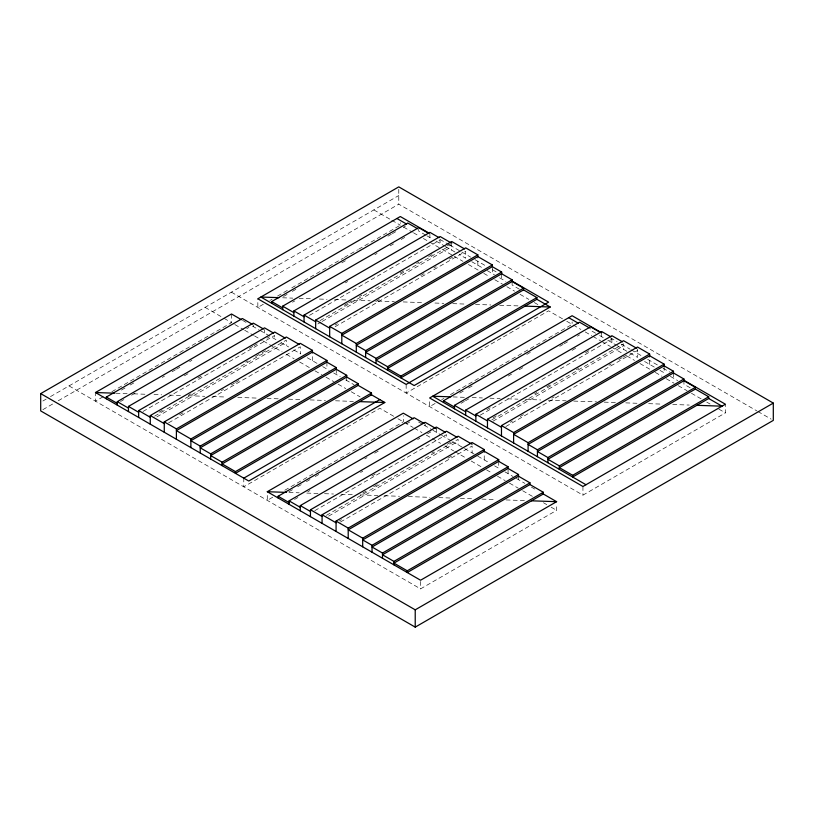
<?xml version="1.0" encoding="UTF-8"?>
<svg xmlns="http://www.w3.org/2000/svg" width="814" height="814" viewBox="0 0 814 814"><rect width="100%" height="100%" fill="white"/><g stroke="black" fill="none" stroke-linecap="round" stroke-linejoin="round"><path stroke-width="0.61" stroke-dasharray="4.07 3.05" d="M312.434 360.704L312.444 352.086M477.838 265.211L477.838 256.583M484.238 459.9L484.249 451.271M649.643 364.407L649.653 355.779M611.874 342.592L611.914 337.444M42.877 400.997L46.144 399.114M50.499 396.591L398.779 195.523M42.898 409.635L53.877 403.296M58.272 400.753L398.779 204.172L756.827 410.887M103.154 396.744L95.472 401.18L95.472 392.531M111.925 391.676L231.512 322.639L231.512 313.99M263.319 304.273L257.835 307.438L257.835 298.789M269.892 300.478L272.09 299.206M277.564 296.052L287.434 290.354M291.809 287.82L343.325 258.089M344.414 257.448L357.57 249.857M358.669 249.226L400.305 225.183L400.305 222.71M121.439 390.059L125.834 387.525M130.23 384.981L134.636 382.448M283.547 296.469L287.942 293.935M292.338 291.392L296.734 288.858M341.809 262.83L346.204 260.297M387.973 236.182L391.269 234.269M392.368 233.638L395.675 231.736M403.368 227.289L405.565 226.027M120.584 401.495L123.87 399.593M131.553 395.166L135.938 392.623M162.271 377.421L164.469 376.16M172.141 371.723L175.437 369.821M176.536 369.19L179.823 367.287M189.703 361.589L191.89 360.327M246.744 328.653L248.942 327.391M292.572 302.198L294.76 300.936M374.847 254.69L377.045 253.429M390.211 245.828L393.498 243.925M401.18 239.489L405.565 236.955M184.402 375.803L188.787 373.27M345.421 282.845L347.609 281.573M197.904 378.083L201.19 376.18M249.471 348.311L252.757 346.408M253.856 345.777L257.143 343.874M267.023 338.176L269.21 336.915M143.01 411.457L274.664 335.449L274.664 338.899M309.513 315.333L440.069 239.957L440.069 243.406M159.076 412.22L162.373 410.317M188.706 395.116L190.893 393.854M245.747 362.179L247.944 360.917M255.627 356.481L261.111 353.317M262.21 352.676L265.496 350.783M344.23 305.321L347.517 303.429M348.616 302.788L351.913 300.895M359.595 296.459L361.782 295.187M400.183 273.016L404.568 270.482M416.636 263.522L418.834 262.25M428.703 256.552L432 254.65M447.354 245.787L450.651 243.885M154.629 416.127L286.284 340.11L286.284 345.614M320.034 320.624L451.689 244.617L451.689 250.112M156.827 416.91L286.284 342.175M317.847 323.952L321.133 322.049M322.232 321.418L451.689 246.683M179.619 414.743L182.906 412.84M221.306 390.679L223.504 389.407M231.186 384.971L234.473 383.079M235.572 382.438L238.858 380.545M335.154 324.949L337.342 323.687M375.742 301.516L380.128 298.982M420.726 275.549L424.013 273.646M433.893 267.948L436.08 266.677M449.247 259.076L452.543 257.173M168.661 422.812L300.305 346.805L300.305 353.703M335.154 326.689L465.71 251.312L465.71 258.211L459.238 254.477M272.761 497.201L267.277 500.366L267.277 492.958M284.829 490.232L403.317 421.825L403.317 415.649M435.124 403.469L429.65 406.624L429.65 400.447M441.697 399.664L443.895 398.402M450.468 394.607L461.426 388.278M462.525 387.647L560.063 331.339M561.151 330.698L571.021 325.01M288.848 491.788L293.243 489.255M297.639 486.711L302.045 484.177M306.44 481.634L310.836 479.1M315.232 476.556L319.627 474.023M406.471 423.88L409.768 421.978M459.747 393.121L464.143 390.588M468.549 388.044L472.944 385.51M526.8 354.405L531.206 351.872M294.587 499.42L297.873 497.517M307.743 491.819L309.941 490.557M364.794 458.882L366.992 457.621M374.674 453.184L379.059 450.651M461.08 403.296L464.377 401.394M465.476 400.763L468.762 398.86M508.262 376.058L511.548 374.155M519.23 369.719L523.616 367.185M559.818 346.286L563.115 344.383M564.214 343.752L567.5 341.849M577.38 336.151L579.568 334.88M360.602 472.466L362.79 471.194M417.643 439.529L419.841 438.258M427.523 433.821L430.81 431.929M572.079 350.366L576.465 347.832M371.906 476.007L375.193 474.104M486.843 409.646L490.13 407.753M585.581 352.645L588.868 350.742M314.815 510.653L446.469 434.645L446.469 438.095M480.219 415.16L611.874 339.143M362.698 493.04L365.995 491.147M373.677 486.711L378.062 484.177M431.817 453.144L434.015 451.872M447.181 444.271L450.468 442.368M492.999 417.816L496.286 415.913M534.686 393.752L536.884 392.48M546.754 386.782L550.05 384.88M576.373 369.678L578.571 368.416M326.445 515.313L458.089 439.306L458.089 444.8M491.839 419.821L623.493 343.813L623.493 349.308M328.632 516.107L458.089 441.361M492.938 421.245L623.493 345.869M339.357 520.909L341.554 519.637M447.975 458.201L452.36 455.667M510.246 422.242L512.444 420.98M520.126 416.544L523.412 414.641M551.933 398.178L554.131 396.906M608.984 365.232L611.182 363.97M618.864 359.534L622.15 357.631M623.249 357L626.536 355.097M340.466 522.008L472.12 446.001L472.12 452.899M505.87 426.516L637.515 350.498L637.515 348.768M69.017 385.907L420.573 588.878L556.613 510.337L556.613 504.151M231.39 292.165L582.946 495.136L725.406 412.881L725.406 404.232M282.621 297.782L292.775 298.127M299.114 298.351L311.813 298.789M319.424 299.053L327.045 299.308M334.666 299.572L347.354 300.01M353.703 300.234L370.207 300.793M377.818 301.058L394.322 301.628M403.205 301.933L423.514 302.635M434.941 303.032L443.823 303.337M452.716 303.642L466.676 304.121M475.559 304.426L490.791 304.955M499.684 305.26L519.993 305.952M453.154 396.927L464.58 397.324M472.191 397.588L482.346 397.934M489.967 398.199L500.122 398.545M507.733 398.809L517.897 399.155M525.508 399.42L540.74 399.949M548.361 400.213L566.127 400.824M573.748 401.078L596.591 401.872M604.212 402.136L615.638 402.523M625.793 402.879L638.481 403.317M648.636 403.663L662.596 404.141M672.751 404.497L689.255 405.057M115.944 393.233L128.643 393.671M133.72 393.844L146.408 394.281M154.029 394.546L161.64 394.81M169.261 395.065L181.949 395.502M188.299 395.726L204.802 396.296M212.413 396.56L226.384 397.039M237.8 397.425L256.848 398.087M267.002 398.433L279.69 398.87M288.573 399.175L302.543 399.664M310.154 399.918L325.386 400.447M335.541 400.793L353.317 401.404M289.021 492.47L299.176 492.816M306.786 493.081L318.213 493.477M324.562 493.691L333.445 493.996M341.066 494.261L352.493 494.658M360.103 494.912L377.879 495.533M384.218 495.746L399.46 496.275M408.343 496.581L429.924 497.323M438.807 497.629L450.234 498.015M460.388 498.372L471.805 498.758M481.969 499.114L495.93 499.593M506.084 499.938L525.122 500.6M757.926 411.518L771.102 419.129M439.855 239.367L448.646 244.444M449.745 245.075L460.734 251.414M461.833 252.055L470.624 257.122M475.01 259.666L487.098 266.636M492.592 269.81L498.087 272.985M610.439 337.851L617.012 341.646M621.387 344.169L630.148 349.226M631.247 349.867L642.195 356.186M647.669 359.34L657.519 365.038M663.003 368.193L669.566 371.988M425.834 235.185L418.732 231.084L418.732 229.355M426.851 235.775L431.929 238.706M435.999 241.056L444.291 245.848M445.35 246.459L454.924 251.984M471.774 261.711L483.017 268.203M487.159 270.594L494.403 274.776M499.593 277.767L505.85 281.379M519.403 289.214L512.118 285.002L512.118 281.542M595.614 333.211L590.537 330.281L590.537 328.551M599.674 335.551L603.734 337.902M607.804 340.242L616.096 345.034M617.154 345.645L628.886 352.421M629.965 353.042L637.515 357.407L637.515 350.498M644.596 361.487L654.822 367.389M659.991 370.38L664.132 372.771L664.132 365.862M670.36 376.363L677.655 380.576M690.17 387.8L683.933 384.198L683.933 380.738M373.85 209.91L390.781 219.688M391.839 220.299L400.305 225.183M403.602 227.086L412.393 232.163M413.492 232.794L418.986 235.968M423.382 238.502L440.954 248.646M442.053 249.288L453.042 255.627M454.141 256.257L462.932 261.335M468.426 264.509L479.405 270.848M483.801 273.392L489.295 276.557M494.79 279.731L502.482 284.167M506.878 286.711L514.56 291.147M520.054 294.322L528.846 299.389M534.34 302.564L538.736 305.097M562.505 318.823L548.616 310.806L406.155 393.06L406.155 384.412M566.778 321.296L572.12 324.379L572.12 321.906M573.209 325.01L580.87 329.436M585.256 331.959L591.829 335.755M592.918 336.386L600.59 340.812M601.678 341.442L610.439 346.499M611.538 347.13L622.486 353.459M626.861 355.983L634.533 360.409M640.008 363.573L650.956 369.892M655.331 372.415L661.904 376.21M666.279 378.744L673.951 383.17M678.327 385.694L687.087 390.751M691.462 393.284L701.322 398.972M706.796 402.136L710.083 404.029M718.843 409.086L725.406 412.881M242.501 320.329L246.896 322.863M252.391 326.038L258.974 329.843M260.073 330.474L276.77 340.12M280.952 342.531L288.644 346.968M293.834 349.969L300.722 353.948M307.316 357.753L317.613 363.695M322.7 366.636L328.998 370.268M333.679 372.975L340.272 376.78M345.767 379.955L353.998 384.707M418.559 421.978L422.944 424.511M424.125 425.193L431.786 429.619M432.885 430.25L440.547 434.676M441.646 435.307L451.495 440.995M452.594 441.626L463.542 447.944M464.56 448.534L474.135 454.07M477.777 456.166L489.825 463.125M494.597 465.873L499.674 468.813M504.955 471.855L512.82 476.394M516.432 478.49L524.857 483.353M531.43 487.138L534.717 489.041M205.057 307.366L223.046 317.745M224.104 318.355L231.512 322.639M234.808 324.542L243.6 329.609M244.699 330.25L253.48 335.317M254.579 335.958L262.271 340.394M263.37 341.025L282.051 351.811M286.447 354.355L294.129 358.791M299.623 361.965L310.612 368.304M315.008 370.838L321.601 374.644M325.997 377.187L333.679 381.624M338.075 384.157L345.767 388.604M351.261 391.768L360.053 396.845M393.711 416.28L379.823 408.262L243.783 486.803L243.783 478.154M397.975 418.742L403.317 421.825M404.416 422.456L413.176 427.513M414.265 428.154L421.937 432.57M426.312 435.103L440.547 443.325M444.932 445.848L453.683 450.905M454.782 451.536L465.73 457.865M471.204 461.019L482.153 467.348M486.538 469.871L492.012 473.036M497.486 476.19L505.148 480.616M509.533 483.15L518.294 488.207M522.669 490.73L532.529 496.428M543.477 502.747L546.764 504.639M551.139 507.173L556.613 510.337M673.473 372.975L673.473 378.164M601.699 333.262L601.699 336.721M582.946 486.487L582.946 495.136M518.528 476.231L518.528 479.69M508.068 469.505L508.068 473.656M501.668 273.779L501.668 278.968M498.728 461.365L498.728 468.264M492.328 267.826L492.328 273.575M436.294 428.754L436.294 432.214M429.894 234.076L429.894 237.535M425.142 424.043L425.142 425.773M420.573 581.461L420.573 588.878M398.779 189.336L398.779 204.172M346.723 377.045L346.723 380.504M336.263 369.271L336.263 374.46M326.923 362.169L326.923 369.078M264.489 329.568L264.489 333.028M253.327 324.857L253.327 326.587"/><path stroke-width="1.22" d="M176.394 439.255L176.404 428.897L312.444 350.356L300.305 343.345L164.265 421.886L164.265 432.244M341.799 343.752L341.809 333.404L477.849 254.863L465.71 247.853L329.67 326.394L329.67 336.752M348.199 538.441L348.209 528.093L484.249 449.552L472.12 442.541L336.07 521.082L336.07 531.44M513.603 442.948L513.614 432.59L649.653 354.049L637.515 347.039L501.475 425.59L501.475 435.948M235.45 471.611L235.45 473.341L371.489 394.8L371.489 393.07L235.45 471.611L222.12 463.919L358.16 385.378L358.16 383.648L222.12 462.189L210.673 455.586L346.723 377.045L346.723 375.315L210.673 453.856L200.224 447.812L336.263 369.271L336.263 367.562L200.224 446.103L190.883 440.71L326.923 362.169L326.923 360.449L190.883 438.99L176.394 430.626L312.444 352.086L312.444 350.356M400.844 376.119L400.844 377.849L536.894 299.308L536.894 297.578L400.844 376.119L387.525 368.427L523.565 289.886L523.565 288.156L387.525 366.697L376.078 360.093L512.118 281.542L512.118 279.812L376.078 358.363L365.628 352.32L501.668 273.779L501.668 272.069L365.628 350.61L356.288 345.217L492.328 266.677L492.328 264.947L356.288 343.488L341.799 335.134L477.838 256.583L477.849 254.863M407.254 570.807L407.254 572.537L543.294 493.996L543.294 492.267L407.254 570.807L393.925 563.115L529.975 484.574L529.975 482.844L393.925 561.385L382.488 554.772L518.528 476.231L518.528 474.501L382.488 553.042L372.029 547.008L508.068 468.467L508.068 466.758L372.029 545.299L362.688 539.906L498.728 461.365L498.728 459.635L362.688 538.176L348.209 529.812L484.249 451.271L484.249 449.552M572.659 475.305L572.659 477.035L708.699 398.494L708.699 396.764L572.659 475.305L559.33 467.612L695.37 389.072L695.37 387.342L559.33 465.883L547.893 459.279L683.933 380.738L683.933 379.009L547.893 457.549L537.433 451.516L673.473 372.975L673.473 371.255L537.433 449.796L528.093 444.413L664.132 365.862L664.132 364.143L528.093 442.684L513.614 434.32L649.653 355.779L649.653 354.049M138.624 417.44L138.685 410.571L274.725 332.031L285.287 338.136M304.029 321.947L304.09 315.079L440.13 236.538L451.75 243.254M310.429 516.636L310.49 509.768L446.54 431.227L457.092 437.332M475.834 421.133L475.895 414.265L611.935 335.724L622.496 341.829M128.449 411.569L128.49 406.4L264.53 327.859L273.687 333.16M293.854 316.076L293.895 310.907L429.934 232.366L439.092 237.657M300.254 510.765L300.295 505.596L436.335 427.055L445.492 432.346M465.659 415.262L465.7 410.103L601.739 331.552L610.897 336.854M299.226 344.454L286.335 337.006L150.295 415.557L150.244 424.155M464.631 248.952L451.739 241.514L315.7 320.055L315.649 328.653M472.11 444.261L458.14 436.202L322.1 514.743L322.049 523.341M636.436 348.148L623.544 340.71L487.505 419.251L487.454 427.849M40.7 393.61L398.779 186.874L773.3 403.093L773.3 420.39L415.221 627.126L40.7 410.907L40.7 393.61L415.221 609.828L773.3 403.093M371.031 394.536L384.808 402.492L248.769 481.033L95.472 392.531L231.512 313.99L241.402 319.699M106.319 398.789L106.319 397.059L242.358 318.518L252.228 324.216M271.723 303.296L271.723 301.567L407.763 223.026L417.633 228.724M117.287 405.128L117.287 401.668L253.327 323.127L263.471 328.978M282.692 309.635L282.692 306.166L418.732 227.625L428.876 233.486M243.783 478.154L379.823 399.613M536.894 299.308L550.213 307L414.173 385.541L260.877 297.039L278.937 297.659M542.378 493.467L556.613 501.678L420.573 580.229L267.277 491.717L403.317 413.176L413.176 418.864M278.123 497.985L278.123 496.255L414.163 417.714L424.043 423.412M443.528 402.492L443.528 400.763L579.568 322.212L589.448 327.92M289.092 504.314L289.092 500.854L425.142 422.313L436.294 428.754M454.497 408.821L454.497 405.362L590.537 326.821L600.691 332.682M525.071 306.135L550.213 307M450.742 396.845L432.682 396.225L585.978 484.727M696.876 405.321L722.018 406.186L708.699 398.494M95.472 392.531L114.743 393.193M359.666 401.628L384.808 402.492M267.277 491.717L286.548 492.389M531.471 500.814L556.613 501.678M477.838 256.583L492.328 264.947M649.653 355.779L664.132 364.143M492.328 266.677L501.668 272.069M664.132 365.862L673.473 371.255M501.668 273.779L512.118 279.812M673.473 372.975L683.933 379.009M428.876 233.028L400.305 216.534L257.835 298.789L406.155 384.412L548.616 302.157L511.263 280.596M601.678 332.794L572.12 315.72L429.65 397.975L582.946 486.487L725.406 404.232L683.801 380.209M512.118 281.542L523.565 288.156M683.933 380.738L695.37 387.342M523.565 289.886L536.894 297.578M695.37 389.072L708.699 396.764M396.917 218.488L406.674 224.125M568.721 317.684L578.489 323.321M501.475 425.59L513.614 432.59M329.67 326.394L341.809 333.404M315.7 320.055L329.66 328.123M487.505 419.251L501.475 427.309M282.692 306.166L293.854 312.617M454.497 405.362L465.659 411.803M271.723 301.567L282.692 307.906M443.528 400.763L454.497 407.092M312.444 352.086L326.923 360.449M484.249 451.271L498.728 459.635M326.923 362.169L336.263 367.562M498.728 461.365L508.068 466.758M336.263 369.271L346.723 375.315M508.068 468.467L518.528 474.501M346.723 377.045L358.16 383.648M518.528 476.231L529.975 482.844M358.16 385.378L371.489 393.07M529.975 484.574L543.294 492.267M164.265 421.886L176.404 428.897M336.07 521.082L348.209 528.093M150.295 415.557L164.255 423.616M322.1 514.743L336.07 522.802M117.287 401.668L128.449 408.109M289.092 500.854L300.254 507.305M106.319 397.059L117.287 403.398M278.123 496.255L289.092 502.584M475.895 414.265L487.515 420.98M304.09 315.079L315.71 321.795M465.7 410.103L475.875 415.985M293.895 310.907L304.06 316.788M138.685 410.571L150.305 417.287M310.49 509.768L322.11 516.483M300.295 505.596L310.47 511.477M128.49 406.4L138.655 412.291M559.33 465.883L559.33 469.342M547.893 457.549L547.893 462.739M537.433 449.796L537.433 456.705M528.093 442.684L528.093 451.312M415.221 609.828L415.221 627.126M393.925 561.385L393.925 564.845M387.525 366.697L387.525 370.156M382.488 553.042L382.488 558.231M376.078 358.363L376.078 363.553M372.029 545.299L372.029 552.197M365.628 350.61L365.628 357.509M362.688 538.176L362.688 546.804M356.288 343.488L356.288 352.116M222.12 462.189L222.12 465.649M210.673 453.856L210.673 459.045M200.224 446.103L200.224 453.001M190.883 438.99L190.883 447.619"/></g></svg>
